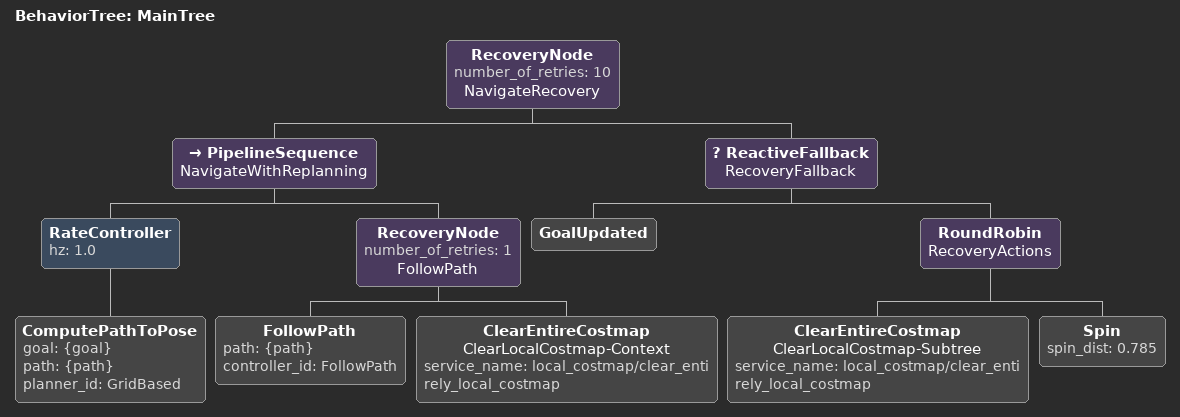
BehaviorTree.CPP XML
<root main_tree_to_execute="MainTree">
  <BehaviorTree ID="MainTree">
    <RecoveryNode number_of_retries="10" name="NavigateRecovery">
      <PipelineSequence name="NavigateWithReplanning">
        <RateController hz="1.0">
          <ComputePathToPose goal="{goal}" path="{path}" planner_id="GridBased"/>
        </RateController>
        <RecoveryNode number_of_retries="1" name="FollowPath">
          <FollowPath path="{path}" controller_id="FollowPath"/>
          <ClearEntireCostmap name="ClearLocalCostmap-Context" service_name="local_costmap/clear_entirely_local_costmap"/>
        </RecoveryNode>
      </PipelineSequence>
      <ReactiveFallback name="RecoveryFallback">
        <GoalUpdated/>
        <RoundRobin name="RecoveryActions">
          <ClearEntireCostmap name="ClearLocalCostmap-Subtree" service_name="local_costmap/clear_entirely_local_costmap"/>
          <Spin spin_dist="0.785"/>
        </RoundRobin>
      </ReactiveFallback>
    </RecoveryNode>
  </BehaviorTree>
</root>
